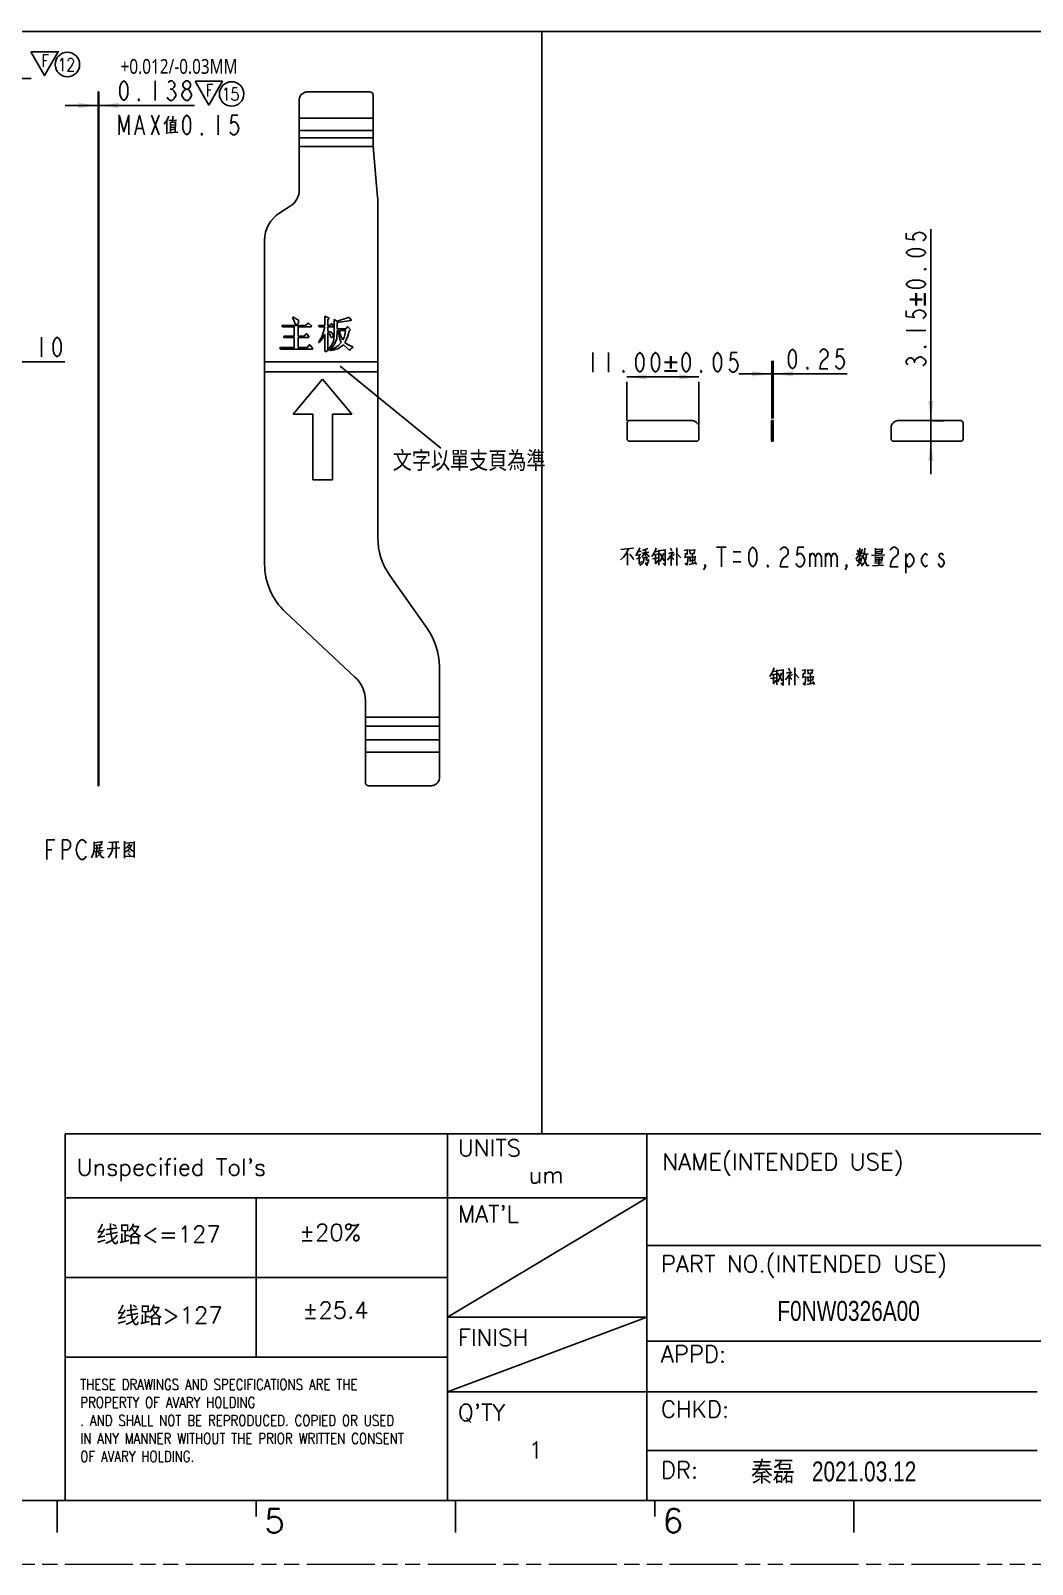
# Model space of a CAD drawing. Header units: millimetres. Extents: x 7 to 507, y -14 to 339.
# Drawn here: x 260.8 to 413.9, y -14.1 to 220.2 of the extents above; entities that cross this region are included whole.
import ezdxf
from ezdxf.enums import TextEntityAlignment as Align

# ---------------------------------------------------------------- set-up
doc = ezdxf.new("R2010")
doc.units = ezdxf.units.MM
doc.header["$LTSCALE"] = 23.1
doc.linetypes.add('PHANTOM', pattern=[0.8, 0.45, -0.05, 0.1, -0.05, 0.1, -0.05])
doc.layers.get('0').update_dxf_attribs({"linetype": 'CONTINUOUS'})
doc.layers.add('0PAPERF', color=2, linetype='PHANTOM', lineweight=9, plot=False)
for name, color, linetype in [('備注', 1, 'CONTINUOUS'), ('備註', 1, 'CONTINUOUS'), ('序號', 1, 'CONTINUOUS')]:
    doc.layers.add(name, color=color, linetype=linetype)
doc.styles.add('SIMPLEX', font='simplex.shx')
doc.styles.get("Standard").update_dxf_attribs({"font": 'simplex.shx', "width": 0.8})
doc.dimstyles.new('DIMSTYLE_1', dxfattribs={"dimtxt": 3, "dimasz": 3, "dimexe": 2, "dimexo": 0.35, "dimgap": 0.75, "dimtad": 1, "dimdec": 3, "dimzin": 0, "dimdsep": 46, "dimtxsty": 'Standard', "dimcen": 0.09, "dimadec": 3, "dimazin": 0, "dimtp": 0.001, "dimtm": 0.001, "dimtfac": 1, "dimtdec": 3, "dimtofl": 0, "dimtmove": 0, "dimatfit": 3, "dimfxl": 0, "dimtolj": 1, "dimtzin": 0, "dimarcsym": 0})
doc.dimstyles.new('DIMSTYLE_2', dxfattribs={"dimtxt": 3, "dimasz": 3, "dimexe": 2, "dimexo": 0.35, "dimgap": 0.75, "dimtad": 1, "dimzin": 0, "dimdsep": 46, "dimtxsty": 'Standard', "dimcen": 0.09, "dimadec": 3, "dimazin": 0, "dimtp": 0.001, "dimtm": 0.001, "dimtfac": 1, "dimtofl": 0, "dimtmove": 0, "dimatfit": 3, "dimfxl": 0, "dimtolj": 1, "dimtzin": 0, "dimarcsym": 0})

# ---------------------------------------------------------------- blocks, each defined once
blk = doc.blocks.new('_FILLED')
at = {"color": 0, "linetype": 'ByBlock'}
blk.add_solid([(0, 0), (-1, 0.133), (-1, -0.133)], dxfattribs=at)
blk = doc.blocks.new('*D34')
at = {"color": 2}
for p, q in [((220.67, 213.65), (220.67, 214.9)), ((220.67, 210.68), (220.67, 213.65)), ((231.97, 213.65), (231.97, 214.9)), ((231.97, 210.04), (231.97, 213.65)), ((220.67, 212.9), (226.32, 212.9)), ((231.97, 212.9), (226.32, 212.9)), ((226.32, 212.9), (260.9, 212.9))]:
    blk.add_line(p, q, dxfattribs=at)
at = {"color": 2, "xscale": 3, "yscale": 3, "zscale": 3, "rotation": 180}
blk.add_blockref('_FILLED', (220.67, 212.9), dxfattribs=at)
at = {"color": 2, "xscale": 3, "yscale": 3, "zscale": 3}
blk.add_blockref('_FILLED', (231.97, 212.9), dxfattribs=at)
blk = doc.blocks.new('*D45')
at = {"color": 2}
for p, q in [((219.97, 169.6), (214.97, 169.6)), ((214.97, 169.6), (228.62, 169.6)), ((219.97, 169.42), (219.97, 167.6)), ((266.08, 169.6), (228.62, 169.6)), ((237.27, 169.6), (266.08, 169.6)), ((237.27, 169.42), (237.27, 167.6))]:
    blk.add_line(p, q, dxfattribs=at)
at = {"color": 2, "xscale": 3, "yscale": 3, "zscale": 3}
blk.add_blockref('_FILLED', (219.97, 169.6), dxfattribs=at)
at = {"color": 2, "xscale": 3, "yscale": 3, "zscale": 3, "rotation": 180}
blk.add_blockref('_FILLED', (237.27, 169.6), dxfattribs=at)
blk = doc.blocks.new('*D78')
at = {"color": 2}
for p, q in [((271.13, 208.76), (266.13, 208.76)), ((266.13, 208.76), (271.2, 208.76)), ((285.88, 208.76), (271.2, 208.76)), ((271.27, 208.76), (285.88, 208.76)), ((271.13, 208.41), (271.13, 206.76)), ((271.27, 208.41), (271.27, 206.76))]:
    blk.add_line(p, q, dxfattribs=at)
at = {"color": 2, "xscale": 3, "yscale": 3, "zscale": 3}
blk.add_blockref('_FILLED', (271.13, 208.76), dxfattribs=at)
at = {"color": 2, "xscale": 3, "yscale": 3, "zscale": 3, "rotation": 180}
blk.add_blockref('_FILLED', (271.27, 208.76), dxfattribs=at)
blk = doc.blocks.new('*D1112')
at = {"color": 2}
for p, q in [((351.96, 167.29), (357.46, 167.29)), ((351.96, 160.61), (351.96, 166.54)), ((362.96, 167.29), (357.46, 167.29)), ((362.96, 159.98), (362.96, 166.54))]:
    blk.add_line(p, q, dxfattribs=at)
at = {"color": 2, "xscale": 3, "yscale": 3, "zscale": 3, "rotation": 180}
blk.add_blockref('_FILLED', (351.96, 167.29), dxfattribs=at)
at = {"color": 2, "xscale": 3, "yscale": 3, "zscale": 3}
blk.add_blockref('_FILLED', (362.96, 167.29), dxfattribs=at)
blk = doc.blocks.new('*D1213')
at = {"color": 2}
for p, q in [((398.39, 160.61), (398.39, 189.87)), ((398.39, 189.87), (398.39, 159.04)), ((398.71, 160.61), (400.39, 160.61)), ((398.39, 152.46), (398.39, 159.04)), ((398.39, 157.46), (398.39, 152.46)), ((398.71, 157.46), (400.39, 157.46))]:
    blk.add_line(p, q, dxfattribs=at)
at = {"color": 2, "xscale": 3, "yscale": 3, "zscale": 3}
for p, rotation in [((398.39, 160.61), 270), ((398.39, 157.46), 90)]:
    blk.add_blockref('_FILLED', p, dxfattribs=dict(at, rotation=rotation))
blk = doc.blocks.new('*D2122')
at = {"color": 2}
for p, q in [((374.07, 160.96), (374.07, 169.77)), ((374.32, 160.96), (374.32, 169.77)), ((374.07, 167.77), (369.07, 167.77)), ((369.07, 167.77), (374.19, 167.77)), ((385.63, 167.77), (374.19, 167.77)), ((374.32, 167.77), (385.63, 167.77))]:
    blk.add_line(p, q, dxfattribs=at)
at = {"color": 2, "xscale": 3, "yscale": 3, "zscale": 3}
blk.add_blockref('_FILLED', (374.07, 167.77), dxfattribs=at)
at = {"color": 2, "xscale": 3, "yscale": 3, "zscale": 3, "rotation": 180}
blk.add_blockref('_FILLED', (374.32, 167.77), dxfattribs=at)

msp = doc.modelspace()

# ---------------------------------------------------------------- linework, layer by layer
at = {"color": 7}
for p, q in [((21.3585, 220.0422), (491.3508, 220.0422)), ((338.9388, 220.1886), (338.9388, 51.6553)), ((271.2667, 210.8275), (271.1287, 210.8275)), ((271.2667, 104.8454), (271.2667, 210.8275)), ((351.9627, 157.8126), (351.9627, 160.2626)), ((352.3127, 160.6126), (361.9099, 160.6126)), ((362.3814, 160.4699), (362.5841, 160.3347)), ((362.9627, 159.6274), (362.9627, 157.8126)), ((374.3181, 160.6126), (374.0681, 160.6126)), ((374.0681, 157.4626), (374.0681, 160.6126)), ((374.3181, 157.4626), (374.3181, 160.6126)), ((392.3138, 159.6274), (392.3138, 157.8126)), ((392.895, 160.4699), (392.6923, 160.3347)), ((402.9638, 160.6126), (393.3665, 160.6126)), ((403.3138, 157.8126), (403.3138, 160.2626)), ((362.6127, 157.4626), (352.3127, 157.4626)), ((374.3181, 157.4626), (374.0681, 157.4626)), ((392.6638, 157.4626), (402.9638, 157.4626)), ((271.2667, 104.8454), (271.1287, 104.8454))]:
    msp.add_line(p, q, dxfattribs=at)
at = {"color": 2}
for p, q in [((279.8845, 212.507), (279.8845, 209.507)), ((282.1346, 211.257), (282.4345, 211.257)), ((279.2845, 204.257), (280.4846, 207.257)), ((279.2845, 207.257), (280.4846, 204.257)), ((281.656, 206.4344), (281.656, 204.4506)), ((281.9417, 206.4828), (283.1417, 206.5312)), ((282.2274, 206.2409), (282.2274, 204.5957)), ((282.2274, 206.1441), (282.9703, 206.1925)), ((282.5703, 207.1118), (282.5131, 206.1441)), ((282.9703, 206.3377), (282.9131, 204.6925)), ((289.4846, 207.257), (289.4846, 204.257)), ((277.0346, 205.257), (277.9346, 205.257)), ((281.8845, 204.5957), (283.3131, 204.6925)), ((282.2274, 205.757), (282.7988, 205.8054)), ((282.7988, 205.4667), (282.2274, 205.4183)), ((282.2274, 205.0312), (282.7988, 205.128)), ((300.9308, 176.4717), (300.8355, 176.3765)), ((300.8355, 176.3765), (301.1212, 175.8051)), ((301.4069, 176.186), (300.9308, 176.4717)), ((301.1212, 175.8051), (301.2165, 175.5194)), ((301.6927, 175.9955), (301.4069, 176.186)), ((301.7879, 175.9003), (301.6927, 175.9955)), ((301.7879, 175.5194), (301.7879, 175.9003)), ((306.4546, 176.2813), (305.7879, 176.567)), ((305.7879, 176.567), (305.7879, 175.1384)), ((306.2641, 175.9955), (306.4546, 176.2813)), ((306.2641, 175.1384), (306.2641, 175.9955)), ((307.6927, 175.8051), (307.2165, 176.0908)), ((307.2165, 176.0908), (307.2165, 173.5194)), ((309.4069, 176.3765), (307.6927, 175.8051)), ((307.6927, 175.6146), (309.7879, 175.9003)), ((309.5022, 176.3765), (309.4069, 176.3765)), ((309.7879, 175.9955), (309.5022, 176.3765)), ((309.7879, 175.9003), (309.7879, 175.9955)), ((302.8355, 175.1384), (299.2165, 175.1384)), ((299.2165, 175.1384), (299.3117, 174.9479)), ((299.3117, 174.9479), (301.1212, 174.9479)), ((301.1212, 173.5194), (299.5022, 173.5194)), ((299.5022, 173.5194), (299.5022, 173.3289)), ((301.1212, 174.9479), (301.1212, 173.5194)), ((301.2165, 175.5194), (301.3117, 175.3289)), ((301.3117, 175.3289), (301.4069, 175.2336)), ((301.4069, 175.2336), (301.5974, 175.3289)), ((301.5974, 175.3289), (301.7879, 175.5194)), ((301.6927, 174.9479), (303.6927, 174.9479)), ((301.6927, 173.5194), (301.6927, 174.9479)), ((302.645, 173.5194), (301.6927, 173.5194)), ((302.9308, 173.9003), (302.645, 173.5194)), ((303.2165, 175.5194), (302.8355, 175.1384)), ((303.026, 173.9003), (302.9308, 173.9003)), ((303.4069, 173.4241), (303.026, 173.9003)), ((303.3117, 175.5194), (303.2165, 175.5194)), ((303.7879, 175.0432), (303.3117, 175.5194)), ((303.3117, 173.3289), (303.4069, 173.4241)), ((303.6927, 174.9479), (303.7879, 175.0432)), ((305.7879, 175.1384), (304.8355, 175.1384)), ((304.8355, 175.1384), (304.9308, 174.9479)), ((305.3117, 173.4241), (304.8355, 172.567)), ((304.9308, 174.9479), (305.7879, 174.9479)), ((305.5974, 174.186), (305.3117, 173.4241)), ((305.5022, 173.2336), (305.7879, 173.8051)), ((305.7879, 174.9479), (305.5974, 174.186)), ((305.7879, 173.8051), (305.7879, 171.2336)), ((306.5498, 175.1384), (306.2641, 175.1384)), ((306.2641, 174.9479), (307.1212, 174.9479)), ((306.2641, 174.2813), (306.2641, 174.9479)), ((306.645, 174.186), (306.2641, 174.2813)), ((306.2641, 174.0908), (306.5498, 173.8051)), ((306.2641, 171.3289), (306.2641, 174.0908)), ((306.7403, 175.4241), (306.5498, 175.1384)), ((306.5498, 173.8051), (306.645, 173.5194)), ((306.9308, 173.9955), (306.645, 174.186)), ((306.645, 173.5194), (306.7403, 173.3289)), ((306.8355, 175.4241), (306.7403, 175.4241)), ((307.1212, 175.0432), (306.8355, 175.4241)), ((306.8355, 173.3289), (307.026, 173.4241)), ((307.1212, 173.6146), (306.9308, 173.9955)), ((307.026, 173.4241), (307.1212, 173.6146)), ((307.1212, 174.9479), (307.1212, 175.0432)), ((307.2165, 173.5194), (307.1212, 172.7575)), ((307.5974, 173.1384), (307.6927, 174.3765)), ((307.6927, 174.6622), (307.6927, 175.6146)), ((309.026, 174.6622), (307.6927, 174.6622)), ((307.6927, 174.3765), (307.8831, 174.3765)), ((307.8831, 174.3765), (307.9784, 173.5194)), ((307.9784, 173.5194), (308.0736, 173.0432)), ((308.9308, 174.3765), (308.0736, 174.3765)), ((308.0736, 174.3765), (308.0736, 173.9955)), ((308.0736, 173.9955), (308.3593, 173.3289)), ((308.7403, 173.3289), (308.8355, 173.7098)), ((308.8355, 173.7098), (308.9308, 174.3765)), ((309.2165, 174.9479), (309.026, 174.6622)), ((309.1212, 173.0432), (309.3117, 173.5194)), ((309.3117, 174.9479), (309.2165, 174.9479)), ((309.6927, 174.4717), (309.3117, 174.9479)), ((309.3117, 173.5194), (309.5022, 174.2813)), ((309.5022, 174.2813), (309.6927, 174.4717)), ((394.6426, 174.4073), (397.6426, 174.4073)), ((262.4836, 173.3472), (262.4836, 170.3472)), ((301.1212, 171.8051), (298.9308, 171.8051)), ((298.9308, 171.8051), (299.026, 171.5194)), ((299.026, 171.5194), (303.8831, 171.5194)), ((299.5022, 173.3289), (301.1212, 173.3289)), ((301.1212, 173.3289), (301.1212, 171.8051)), ((301.6927, 173.3289), (303.3117, 173.3289)), ((301.6927, 171.8051), (301.6927, 173.3289)), ((303.1212, 171.8051), (301.6927, 171.8051)), ((303.4069, 172.186), (303.1212, 171.8051)), ((303.5022, 172.186), (303.4069, 172.186)), ((303.9784, 171.6146), (303.5022, 172.186)), ((303.8831, 171.5194), (303.9784, 171.6146)), ((304.8355, 172.567), (304.9308, 172.567)), ((304.9308, 172.567), (305.5022, 173.2336)), ((305.7879, 171.2336), (305.8831, 171.1384)), ((305.8831, 171.1384), (306.2641, 171.3289)), ((306.8355, 172.186), (306.3593, 171.5194)), ((306.3593, 171.5194), (306.3593, 171.4241)), ((306.3593, 171.4241), (306.4546, 171.3289)), ((306.4546, 171.3289), (306.7403, 171.6146)), ((306.7403, 171.4241), (306.645, 171.3289)), ((306.645, 171.3289), (306.7403, 171.3289)), ((306.7403, 173.3289), (306.8355, 173.3289)), ((306.7403, 171.6146), (307.2165, 172.186)), ((307.4069, 171.8051), (306.7403, 171.4241)), ((306.7403, 171.3289), (307.2165, 171.4241)), ((307.1212, 172.7575), (306.8355, 172.186)), ((307.2165, 172.186), (307.5974, 173.1384)), ((307.2165, 171.4241), (307.8831, 171.6146)), ((307.8831, 172.0908), (307.4069, 171.8051)), ((308.2641, 172.567), (307.8831, 172.0908)), ((307.8831, 171.6146), (308.645, 172.186)), ((308.0736, 173.0432), (308.2641, 172.567)), ((308.3593, 173.3289), (308.5498, 172.9479)), ((308.5498, 172.9479), (308.7403, 173.3289)), ((308.645, 172.186), (309.5974, 171.3289)), ((308.8355, 172.567), (309.1212, 173.0432)), ((309.2165, 172.2813), (308.8355, 172.567)), ((309.5974, 172.0908), (309.2165, 172.2813)), ((310.0736, 171.9003), (309.5974, 172.0908)), ((309.5974, 171.3289), (309.6927, 171.5194)), ((309.6927, 171.5194), (309.8831, 171.7098)), ((309.8831, 171.7098), (310.0736, 171.8051)), ((310.0736, 171.8051), (310.0736, 171.9003)), ((346.7308, 171.0361), (346.7308, 168.0361)), ((349.1308, 171.0361), (349.1308, 168.0361)), ((313.8852, 169.585), (296.5852, 169.585)), ((395.8926, 169.4573), (395.8926, 169.7573)), ((313.8852, 168.085), (296.5852, 168.085)), ((300.9352, 161.585), (305.4352, 166.9479)), ((305.4352, 166.9479), (309.9352, 161.585)), ((303.9352, 161.585), (300.9352, 161.585)), ((303.9352, 151.585), (303.9352, 161.585)), ((309.9352, 161.585), (306.9352, 161.585)), ((306.9352, 161.585), (306.9352, 151.585)), ((306.9352, 151.585), (303.9352, 151.585)), ((351.0057, 140.9198), (352.9485, 141.1133)), ((353.6342, 140.5811), (354.1485, 140.6779)), ((355.1199, 141.065), (354.32, 140.7746)), ((354.7771, 140.9198), (354.7771, 139.8553)), ((356.2057, 140.5811), (356.72, 140.6779)), ((356.8342, 140.7262), (357.8057, 140.8714)), ((356.8342, 140.8714), (356.8342, 138.5488)), ((358.6057, 141.1133), (358.8342, 140.7262)), ((359.5771, 141.1617), (359.5771, 138.5004)), ((361.1771, 140.8714), (360.72, 140.7746)), ((361.12, 140.2908), (361.2342, 140.9198)), ((361.5771, 140.9198), (361.6343, 140.194)), ((362.2628, 140.8714), (361.6343, 140.7746)), ((362.2057, 140.3875), (362.32, 140.9198)), ((365.6271, 141.3069), (367.1271, 141.3069)), ((366.3771, 141.3069), (366.3771, 138.3069)), ((387.1771, 140.8714), (387.3485, 140.4359)), ((387.52, 141.1133), (387.52, 139.7101)), ((387.92, 140.9682), (387.7485, 140.3391)), ((389.92, 141.1133), (389.92, 140.194)), ((389.92, 140.9198), (390.9485, 140.9682)), ((389.92, 140.5811), (390.7771, 140.6779)), ((391.0057, 141.0166), (390.8914, 140.3875)), ((352.0342, 140.4359), (352.0342, 138.5488)), ((352.3771, 140.194), (353.0057, 139.4198)), ((353.4057, 139.5166), (354.0914, 139.6617)), ((353.5771, 140.0488), (354.0914, 140.1456)), ((353.7485, 138.694), (354.2057, 139.1295)), ((353.8057, 138.7908), (353.8057, 140.0972)), ((354.2057, 140.3875), (355.2914, 140.5327)), ((354.32, 139.6617), (355.0057, 139.7101)), ((354.8342, 139.323), (355.2343, 139.3714)), ((355.0628, 139.8069), (354.8914, 139.323)), ((355.8628, 139.5166), (356.72, 139.6617)), ((355.9771, 140.0972), (356.6628, 140.194)), ((357.0057, 140.3391), (357.6343, 139.1779)), ((358.32, 140.3391), (359.0057, 140.5327)), ((358.72, 140.0488), (358.72, 138.5004)), ((359.6914, 140.194), (360.2057, 139.6617)), ((360.8914, 140.3875), (360.8342, 139.6617)), ((360.8342, 139.7101), (361.2342, 139.8069)), ((360.8914, 140.2424), (361.2342, 140.2908)), ((361.4057, 138.6456), (362.4342, 138.8392)), ((361.5771, 139.8553), (361.6343, 139.0811)), ((361.6343, 140.2908), (362.32, 140.3875)), ((362.32, 139.8069), (361.6343, 139.7101)), ((361.6343, 139.1779), (362.3771, 139.323)), ((361.9771, 140.2908), (361.9771, 138.7424)), ((362.32, 139.323), (362.3771, 139.9037)), ((362.32, 139.0811), (362.6057, 138.6456)), ((368.1771, 140.5569), (369.3771, 140.5569)), ((368.1771, 139.0569), (369.3771, 139.0569)), ((379.8771, 140.3069), (379.8771, 138.3069)), ((382.2771, 140.3069), (382.2771, 138.3069)), ((387.52, 140.2908), (386.9485, 139.4682)), ((387.0057, 140.2424), (388.0914, 140.3875)), ((387.0057, 139.2746), (387.8057, 139.4198)), ((387.52, 140.2424), (387.92, 139.8553)), ((388.1485, 140.194), (388.8343, 140.2424)), ((389.3485, 140.0004), (391.3485, 140.0972)), ((389.4628, 138.4521), (391.1771, 138.5488)), ((389.8057, 138.8392), (390.9485, 138.8875)), ((390.9485, 140.3875), (389.92, 140.3391)), ((389.92, 139.8553), (389.92, 139.0327)), ((389.92, 139.7101), (390.9485, 139.7585)), ((390.9485, 139.1779), (389.92, 139.1295)), ((390.0342, 139.4198), (390.7771, 139.4682)), ((390.4342, 139.7585), (390.4342, 138.5004)), ((391.0057, 139.8553), (390.8914, 139.1779)), ((394.5771, 140.3069), (394.5771, 137.3069)), ((373.9948, 121.7858), (374.6805, 121.8826)), ((374.2233, 122.2697), (374.7376, 122.3665)), ((374.8519, 122.4149), (375.8233, 122.56)), ((374.8519, 122.56), (374.8519, 120.2374)), ((375.0233, 122.0278), (375.6519, 120.8665)), ((376.3376, 122.0278), (377.0233, 122.2213)), ((376.6233, 122.802), (376.8519, 122.4149)), ((377.5948, 122.8503), (377.5948, 120.1891)), ((377.709, 121.8826), (378.2233, 121.3503)), ((379.1948, 122.56), (378.7376, 122.4632)), ((378.9091, 122.0761), (378.8519, 121.3503)), ((378.9091, 121.931), (379.2519, 121.9794)), ((379.1376, 121.9794), (379.2519, 122.6084)), ((379.5948, 122.6084), (379.6519, 121.8826)), ((380.2805, 122.56), (379.6519, 122.4632)), ((379.6519, 121.9794), (380.3376, 122.0761)), ((379.9948, 121.9794), (379.9948, 120.431)), ((380.2233, 122.0761), (380.3376, 122.6084)), ((373.8805, 121.2052), (374.7376, 121.3503)), ((376.7376, 121.7374), (376.7376, 120.1891)), ((378.8519, 121.3987), (379.2519, 121.4955)), ((379.4233, 120.3342), (380.4519, 120.5278)), ((379.5948, 121.5439), (379.6519, 120.7697)), ((380.3376, 121.4955), (379.6519, 121.3987)), ((379.6519, 120.8665), (380.3948, 121.0116)), ((380.3376, 121.0116), (380.3948, 121.5923)), ((380.3376, 120.7697), (380.6233, 120.3342)), ((270.5412, 96.1384), (271.684, 96.2836)), ((271.7412, 96.3804), (271.6269, 95.8481)), ((272.7697, 96.1868), (274.3126, 96.2836)), ((273.9126, 96.2352), (273.9126, 93.7675)), ((275.1698, 96.3804), (275.1698, 93.7675)), ((276.6555, 96.1868), (275.1698, 96.0901)), ((276.6555, 93.8642), (276.6555, 96.332)), ((263.3126, 95.0739), (264.0626, 95.0739)), ((270.5412, 95.703), (271.7412, 95.8481)), ((270.5983, 94.7836), (271.9126, 94.9288)), ((270.6555, 95.2675), (271.7412, 95.4126)), ((270.7697, 93.8159), (271.2269, 94.2997)), ((270.8269, 94.7836), (270.8269, 93.9126)), ((270.9412, 95.7513), (270.9412, 94.832)), ((271.1126, 94.7836), (271.7412, 93.8642)), ((271.3983, 95.7513), (271.3412, 94.8804)), ((271.6269, 94.6868), (271.3412, 94.3965)), ((271.7412, 93.8642), (272.084, 93.8642)), ((272.5412, 95.2191), (274.484, 95.3642)), ((275.1698, 94.0094), (276.5412, 94.1062)), ((275.2269, 94.6868), (275.7412, 95.0255)), ((275.9698, 95.9449), (275.3412, 95.2675)), ((275.684, 94.5417), (276.0269, 94.203)), ((275.7412, 95.6546), (276.1983, 95.703)), ((275.7983, 94.8804), (276.0269, 94.6384)), ((276.6555, 93.961), (276.5412, 94.1062)), ((266.0954, 46.0459), (266.0959, -4.352)), ((266.0954, 46.0459), (266.0954, -4.3541)), ((122.4554, -4.3541), (266.0954, -4.3541))]:
    msp.add_line(p, q, dxfattribs=at)
at = {"color": 3}
for p, q in [((271.1287, 104.8454), (271.1287, 210.8275)), ((301.8852, 209.6923), (301.8852, 195.908)), ((302.5333, 210.6595), (302.3305, 210.5243)), ((312.6852, 210.8275), (303.088, 210.8275)), ((313.1852, 202.785), (313.1852, 210.3275)), ((313.8472, 194.76), (313.2233, 201.8911)), ((300.4962, 193.3772), (298.9004, 192.3614)), ((313.8852, 142.7331), (313.8852, 193.8884)), ((296.5852, 188.1434), (296.5852, 138.6759)), ((321.461, 128.8085), (315.7094, 136.9749)), ((299.7653, 131.3624), (310.3952, 121.4498)), ((323.2852, 105.9806), (323.2852, 123.0503)), ((311.9852, 105.3454), (311.9852, 117.793)), ((312.4852, 104.8454), (322.0825, 104.8454)), ((322.6372, 105.0134), (322.8399, 105.1486))]:
    msp.add_line(p, q, dxfattribs=at)
at = {"color": 9}
for p, q in [((271.2667, 210.3275), (271.1287, 210.3275)), ((271.1287, 207.4275), (271.2667, 207.4275)), ((271.1287, 206.8405), (271.2667, 206.8405)), ((313.1852, 206.8405), (301.8852, 206.8405)), ((271.1287, 204.9477), (271.2667, 204.9477)), ((271.1287, 203.8396), (271.2667, 203.8396)), ((313.1852, 204.9477), (301.8852, 204.9477)), ((313.1852, 203.8396), (301.8852, 203.8396)), ((271.1287, 202.47), (271.2667, 202.47)), ((271.1287, 201.8911), (271.2667, 201.8911)), ((313.1895, 202.47), (301.8852, 202.47)), ((271.2667, 194.76), (271.1287, 194.76)), ((271.2667, 193.8884), (271.1287, 193.8884)), ((374.3181, 160.2626), (374.0681, 160.2626)), ((374.3181, 157.8126), (374.0681, 157.8126)), ((271.1287, 142.7331), (271.2667, 142.7331)), ((271.1287, 136.9749), (271.2667, 136.9749)), ((271.2667, 128.8085), (271.1287, 128.8085)), ((271.2667, 123.0503), (271.1287, 123.0503)), ((271.1287, 115.3243), (271.2667, 115.3243)), ((311.9852, 115.3243), (323.2852, 115.3243)), ((271.1287, 113.9557), (271.2667, 113.9557)), ((311.9852, 113.9557), (323.2852, 113.9557)), ((271.1287, 111.8497), (271.2667, 111.8497)), ((311.9852, 111.8497), (323.2852, 111.8497)), ((271.1287, 109.9554), (271.2667, 109.9554)), ((271.2667, 108.2454), (271.1287, 108.2454)), ((311.9852, 109.9554), (323.2852, 109.9554)), ((271.1287, 105.9806), (271.2667, 105.9806)), ((271.1287, 105.1486), (271.2667, 105.1486)), ((271.2667, 105.0134), (271.1287, 105.0134))]:
    msp.add_line(p, q, dxfattribs=at)
for p, q in [((266.0954, 51.6553), (266.0954, -4.3541)), ((266.0954, 51.6553), (491.3508, 51.6553)), ((324.5401, 51.6553), (324.5401, -4.3541)), ((354.98, -4.3541), (354.98, 51.6553)), ((266.0954, 41.9146), (354.98, 41.9146)), ((295.3178, 17.5626), (295.3178, 41.9146)), ((324.5401, 23.6506), (354.98, 41.9146)), ((266.0954, 29.7386), (324.5401, 29.7386)), ((324.5401, 23.6506), (354.98, 23.6506)), ((324.5401, 12.2588), (354.98, 23.6506)), ((491.3508, 19.9978), (354.98, 19.9978)), ((266.0954, 17.5626), (324.5401, 17.5626)), ((414.6422, 12.2588), (324.5401, 12.2588)), ((354.98, 3.3095), (414.6422, 3.3095)), ((21.3585, -4.3541), (491.3508, -4.3541)), ((264.8778, -4.3541), (264.8778, -9.2245)), ((295.3178, -4.3541), (295.3178, -6.7893)), ((325.7577, -4.3541), (325.7577, -9.2245)), ((356.1976, -4.3541), (356.1976, -6.7893)), ((386.6375, -4.3541), (386.6375, -9.2245))]:
    msp.add_line(p, q)
at = {"color": 2}
for points in [[(275.0845, 209.507), (274.7846, 209.757), (274.6345, 210.007), (274.4846, 210.507), (274.4846, 211.507), (274.6345, 212.007), (274.7846, 212.257), (275.0845, 212.507), (275.3845, 212.257), (275.5346, 212.007), (275.6845, 211.507), (275.6845, 210.507), (275.5346, 210.007), (275.3845, 209.757), (275.0845, 209.507)], [(281.8346, 212.257), (282.1346, 212.507), (282.4345, 212.507), (282.7345, 212.257), (282.8846, 212.007), (282.8846, 211.757), (282.7345, 211.507), (282.4345, 211.257), (282.7345, 211.007), (282.8846, 210.757), (283.0345, 210.507), (283.0345, 210.257)], [(284.5345, 209.507), (284.2346, 209.757), (284.0845, 210.007), (283.9346, 210.257), (283.9346, 210.507), (284.0845, 210.757), (284.2346, 211.007), (284.5345, 211.257), (284.8345, 211.257), (285.1345, 211.007), (285.2846, 210.757), (285.4346, 210.507), (285.4346, 210.257)], [(284.5345, 211.257), (284.2346, 211.507), (284.0845, 211.757), (284.0845, 212.007), (284.2346, 212.257), (284.5345, 212.507), (284.8345, 212.507), (285.1345, 212.257), (285.2846, 212.007), (285.2846, 211.757), (285.1345, 211.507), (284.8345, 211.257)], [(277.4845, 209.507), (277.3346, 209.507), (277.3346, 209.757), (277.4845, 209.507)], [(283.0345, 210.257), (282.7345, 209.757), (282.4345, 209.507), (282.1346, 209.507), (281.8346, 209.757), (281.6845, 210.007)], [(285.4346, 210.257), (285.1345, 209.757), (284.8345, 209.507), (284.5345, 209.507)], [(274.3345, 204.257), (274.3345, 207.257), (275.0845, 204.757), (275.8346, 207.257), (275.8346, 204.257)], [(276.7345, 204.257), (277.4845, 207.257), (278.2345, 204.257)], [(281.256, 205.9022), (281.656, 206.4828), (281.9417, 207.1118)], [(284.6846, 204.257), (284.3846, 204.507), (284.2346, 204.757), (284.0845, 205.257), (284.0845, 206.257), (284.2346, 206.757), (284.3846, 207.007), (284.6846, 207.257), (284.9846, 207.007), (285.1345, 206.757), (285.2846, 206.257), (285.2846, 205.257), (285.1345, 204.757), (284.9846, 204.507), (284.6846, 204.257)], [(292.4845, 207.257), (291.5846, 207.257), (291.4345, 206.007), (291.7346, 206.257), (292.0346, 206.257), (292.3346, 206.007), (292.4845, 205.757), (292.6346, 205.257), (292.4845, 204.757), (292.3346, 204.507), (292.0346, 204.257), (291.7346, 204.257), (291.4345, 204.507), (291.2846, 204.757)], [(287.0846, 204.257), (286.9345, 204.257), (286.9345, 204.507), (287.0846, 204.257)], [(394.6426, 189.271), (394.6426, 188.3711), (395.8926, 188.221), (395.6426, 188.521), (395.6426, 188.8211), (395.8926, 189.1211), (396.1426, 189.271), (396.6426, 189.4211), (397.1426, 189.271), (397.3926, 189.1211), (397.6426, 188.8211), (397.6426, 188.521), (397.3926, 188.221), (397.1426, 188.0711)], [(397.6426, 186.271), (397.3926, 185.9711), (397.1426, 185.8211), (396.6426, 185.6711), (395.6426, 185.6711), (395.1426, 185.8211), (394.8926, 185.9711), (394.6426, 186.271), (394.8926, 186.5711), (395.1426, 186.7211), (395.6426, 186.871), (396.6426, 186.871), (397.1426, 186.7211), (397.3926, 186.5711), (397.6426, 186.271)], [(397.6426, 183.8711), (397.6426, 183.7211), (397.3926, 183.7211), (397.6426, 183.8711)], [(397.6426, 181.4711), (397.3926, 181.171), (397.1426, 181.021), (396.6426, 180.8711), (395.6426, 180.8711), (395.1426, 181.021), (394.8926, 181.171), (394.6426, 181.4711), (394.8926, 181.7711), (395.1426, 181.9211), (395.6426, 182.071), (396.6426, 182.071), (397.1426, 181.9211), (397.3926, 181.7711), (397.6426, 181.4711)], [(394.6426, 177.4073), (394.6426, 176.5073), (395.8926, 176.3573), (395.6426, 176.6573), (395.6426, 176.9573), (395.8926, 177.2573), (396.1426, 177.4073), (396.6426, 177.5573), (397.1426, 177.4073), (397.3926, 177.2573), (397.6426, 176.9573), (397.6426, 176.6573), (397.3926, 176.3573), (397.1426, 176.2073)], [(264.8836, 170.3472), (264.5836, 170.5972), (264.4336, 170.8472), (264.2836, 171.3472), (264.2836, 172.3472), (264.4336, 172.8472), (264.5836, 173.0972), (264.8836, 173.3472), (265.1836, 173.0972), (265.3336, 172.8472), (265.4836, 172.3472), (265.4836, 171.3472), (265.3336, 170.8472), (265.1836, 170.5972), (264.8836, 170.3472)], [(353.9308, 168.0361), (353.6308, 168.2861), (353.4808, 168.5361), (353.3308, 169.0361), (353.3308, 170.0361), (353.4808, 170.5361), (353.6308, 170.7861), (353.9308, 171.0361), (354.2308, 170.7861), (354.3808, 170.5361), (354.5308, 170.0361), (354.5308, 169.0361), (354.3808, 168.5361), (354.2308, 168.2861), (353.9308, 168.0361)], [(356.3308, 168.0361), (356.0308, 168.2861), (355.8808, 168.5361), (355.7308, 169.0361), (355.7308, 170.0361), (355.8808, 170.5361), (356.0308, 170.7861), (356.3308, 171.0361), (356.6308, 170.7861), (356.7808, 170.5361), (356.9308, 170.0361), (356.9308, 169.0361), (356.7808, 168.5361), (356.6308, 168.2861), (356.3308, 168.0361)], [(360.9945, 168.0361), (360.6945, 168.2861), (360.5445, 168.5361), (360.3945, 169.0361), (360.3945, 170.0361), (360.5445, 170.5361), (360.6945, 170.7861), (360.9945, 171.0361), (361.2945, 170.7861), (361.4445, 170.5361), (361.5945, 170.0361), (361.5945, 169.0361), (361.4445, 168.5361), (361.2945, 168.2861), (360.9945, 168.0361)], [(365.7945, 168.0361), (365.4945, 168.2861), (365.3445, 168.5361), (365.1945, 169.0361), (365.1945, 170.0361), (365.3445, 170.5361), (365.4945, 170.7861), (365.7945, 171.0361), (366.0945, 170.7861), (366.2445, 170.5361), (366.3945, 170.0361), (366.3945, 169.0361), (366.2445, 168.5361), (366.0945, 168.2861), (365.7945, 168.0361)], [(368.7945, 171.0361), (367.8945, 171.0361), (367.7445, 169.7861), (368.0445, 170.0361), (368.3445, 170.0361), (368.6445, 169.7861), (368.7945, 169.5361), (368.9445, 169.0361), (368.7945, 168.5361), (368.6445, 168.2861), (368.3445, 168.0361), (368.0445, 168.0361), (367.7445, 168.2861), (367.5945, 168.5361)], [(377.2348, 168.5212), (376.9348, 168.7712), (376.7848, 169.0212), (376.6348, 169.5212), (376.6348, 170.5213), (376.7848, 171.0212), (376.9348, 171.2712), (377.2348, 171.5213), (377.5348, 171.2712), (377.6848, 171.0212), (377.8348, 170.5213), (377.8348, 169.5212), (377.6848, 169.0212), (377.5348, 168.7712), (377.2348, 168.5212)], [(381.4348, 171.0212), (381.5848, 171.2712), (381.8848, 171.5213), (382.1848, 171.5213), (382.4848, 171.2712), (382.6348, 171.0212), (382.6348, 170.5213), (382.4848, 170.2712)], [(385.0348, 171.5213), (384.1348, 171.5213), (383.9848, 170.2712), (384.2848, 170.5213), (384.5848, 170.5213), (384.8848, 170.2712), (385.0348, 170.0212), (385.1848, 169.5212), (385.0348, 169.0212), (384.8848, 168.7712), (384.5848, 168.5212), (384.2848, 168.5212), (383.9848, 168.7712), (383.8348, 169.0212)], [(397.6426, 172.0073), (397.6426, 171.8573), (397.3926, 171.8573), (397.6426, 172.0073)], [(379.6348, 168.5212), (379.4848, 168.5212), (379.4848, 168.7712), (379.6348, 168.5212)], [(382.4848, 170.2712), (381.8848, 169.7712), (381.5848, 169.2712), (381.4348, 168.5212), (382.6348, 168.5212)], [(394.8926, 169.1573), (394.6426, 169.4573), (394.6426, 169.7573), (394.8926, 170.0573), (395.1426, 170.2073), (395.3926, 170.2073), (395.6426, 170.0573), (395.8926, 169.7573), (396.1426, 170.0573), (396.3926, 170.2073), (396.6426, 170.3573), (396.8926, 170.3573)], [(396.8926, 170.3573), (397.3926, 170.0573), (397.6426, 169.7573), (397.6426, 169.4573), (397.3926, 169.1573), (397.1426, 169.0073)], [(351.5308, 168.0361), (351.3808, 168.0361), (351.3808, 168.2861), (351.5308, 168.0361)], [(363.3945, 168.0361), (363.2445, 168.0361), (363.2445, 168.2861), (363.3945, 168.0361)], [(352.2057, 141.0166), (351.8057, 140.2424), (351.4057, 139.7585), (350.9485, 139.3714)], [(353.92, 141.1617), (353.6342, 140.5327), (353.2914, 139.952)], [(356.4342, 141.1617), (356.2057, 140.5811), (355.7485, 139.8553)], [(357.8057, 140.9198), (357.8057, 138.5004), (357.4628, 138.8392)], [(371.1771, 138.3069), (370.8771, 138.5569), (370.7271, 138.8069), (370.5771, 139.3069), (370.5771, 140.3069), (370.7271, 140.8069), (370.8771, 141.0569), (371.1771, 141.3069), (371.4771, 141.0569), (371.6271, 140.8069), (371.7771, 140.3069), (371.7771, 139.3069), (371.6271, 138.8069), (371.4771, 138.5569), (371.1771, 138.3069)], [(375.3771, 140.8069), (375.5271, 141.0569), (375.8271, 141.3069), (376.1271, 141.3069), (376.4271, 141.0569), (376.5771, 140.8069), (376.5771, 140.3069), (376.4271, 140.0569)], [(378.9771, 141.3069), (378.0771, 141.3069), (377.9271, 140.0569), (378.2271, 140.3069), (378.5271, 140.3069), (378.8271, 140.0569), (378.9771, 139.8069), (379.1271, 139.3069), (378.9771, 138.8069), (378.8271, 138.5569), (378.5271, 138.3069), (378.2271, 138.3069), (377.9271, 138.5569), (377.7771, 138.8069)], [(388.32, 141.1133), (388.2628, 140.5327), (388.1485, 140.194), (387.92, 139.6133)], [(392.1771, 140.8069), (392.3271, 141.0569), (392.6271, 141.3069), (392.9271, 141.3069), (393.2271, 141.0569), (393.3771, 140.8069), (393.3771, 140.3069), (393.2271, 140.0569)], [(354.6057, 139.6617), (354.4914, 139.0811), (354.32, 138.8392), (353.92, 138.5004)], [(354.6628, 140.4359), (354.4914, 140.0972), (354.2057, 139.8069)], [(355.2914, 139.4198), (355.0057, 138.5004), (354.7771, 138.9359)], [(354.8342, 140.4359), (355.2914, 139.8553), (355.4057, 139.8553)], [(356.32, 140.1456), (356.32, 138.7424), (356.72, 139.2746)], [(357.5771, 140.3875), (357.3485, 139.7585), (357.0057, 139.0811)], [(359.0628, 140.5327), (358.6057, 139.952), (358.1485, 139.323)], [(359.2342, 140.194), (358.72, 139.7585), (359.12, 139.4198)], [(361.2914, 139.8553), (361.2342, 139.2746), (361.12, 138.5488), (360.8342, 138.8392)], [(363.9771, 138.3069), (363.8271, 138.5569), (363.9771, 138.5569), (363.9771, 138.3069), (363.6771, 137.8069)], [(373.5771, 138.3069), (373.4271, 138.3069), (373.4271, 138.5569), (373.5771, 138.3069)], [(376.4271, 140.0569), (375.8271, 139.5569), (375.5271, 139.0569), (375.3771, 138.3069), (376.5771, 138.3069)], [(379.8771, 139.8069), (380.1771, 140.3069), (380.4771, 140.3069), (380.7771, 139.8069), (380.7771, 138.3069)], [(380.7771, 139.8069), (381.0771, 140.3069), (381.3771, 140.3069), (381.6771, 139.8069), (381.6771, 138.3069)], [(382.2771, 139.8069), (382.5771, 140.3069), (382.8771, 140.3069), (383.1771, 139.8069), (383.1771, 138.3069)], [(383.1771, 139.8069), (383.4771, 140.3069), (383.7771, 140.3069), (384.0771, 139.8069), (384.0771, 138.3069)], [(385.5771, 138.3069), (385.4271, 138.5569), (385.5771, 138.5569), (385.5771, 138.3069), (385.2771, 137.8069)], [(387.8057, 139.6133), (387.6914, 139.0811), (387.4628, 138.694), (387.12, 138.4521)], [(387.52, 139.6617), (387.2914, 139.0327), (387.92, 138.694)], [(388.5485, 140.2424), (388.4342, 139.4198), (388.2057, 138.8875), (387.8057, 138.4037)], [(388.0342, 139.8553), (388.6057, 138.5004), (388.9485, 138.5004)], [(393.2271, 140.0569), (392.6271, 139.5569), (392.3271, 139.0569), (392.1771, 138.3069), (393.3771, 138.3069)], [(394.5771, 139.5569), (394.8771, 140.0569), (395.1771, 140.3069), (395.4771, 140.0569), (395.7771, 139.5569), (395.7771, 139.0569), (395.4771, 138.5569), (395.1771, 138.3069), (394.8771, 138.3069), (394.5771, 139.0569)], [(397.8771, 138.5569), (397.5771, 138.3069), (397.2771, 138.5569), (396.9771, 139.0569), (396.9771, 139.5569), (397.2771, 140.0569), (397.5771, 140.3069), (397.8771, 140.0569)], [(400.1271, 138.3069), (399.8271, 138.3069), (399.6771, 138.5569), (399.5271, 138.8069)], [(400.2771, 140.0569), (400.1271, 140.3069), (399.8271, 140.3069), (399.6771, 140.0569), (399.6771, 139.8069)], [(399.6771, 139.8069), (400.2771, 139.3069), (400.4271, 139.0569), (400.4271, 138.8069), (400.1271, 138.3069)], [(374.4519, 122.8503), (374.2233, 122.2697), (373.7662, 121.5439)], [(374.3376, 121.8342), (374.3376, 120.431), (374.7376, 120.9633)], [(375.5948, 122.0761), (375.3662, 121.4471), (375.0233, 120.7697)], [(375.8233, 122.6084), (375.8233, 120.1891), (375.4805, 120.5278)], [(377.0805, 122.2213), (376.6233, 121.6407), (376.1662, 121.0116)], [(377.2519, 121.8826), (376.7376, 121.4471), (377.1376, 121.1084)], [(379.309, 121.5439), (379.2519, 120.9633), (379.1376, 120.2374), (378.8519, 120.5278)], [(263.3126, 93.5739), (263.3126, 96.5739), (264.5126, 96.5739)], [(265.7126, 93.5739), (265.7126, 96.5739), (266.4626, 96.5739), (266.7626, 96.3239), (266.9126, 96.0739), (266.9126, 95.5739), (266.7626, 95.3239), (266.4626, 95.0739), (265.7126, 95.0739)], [(267.9626, 95.8239), (268.2626, 96.3239), (268.5626, 96.5739), (268.8626, 96.5739), (269.1626, 96.3239), (269.3126, 96.0739)], [(270.5412, 96.2836), (270.5412, 95.2675), (270.4269, 94.5417), (270.1412, 93.8159)], [(273.3412, 96.2352), (273.3412, 95.0739), (273.0555, 94.3481), (272.6555, 93.8642)], [(269.3126, 94.0739), (269.1626, 93.8239), (268.8626, 93.5739), (268.5626, 93.5739), (268.2626, 93.8239), (268.1126, 94.0739), (267.9626, 94.3239), (267.8126, 95.0739), (267.9626, 95.8239)], [(275.684, 95.461), (276.4269, 94.832), (276.5983, 94.8804)], [(275.7412, 95.0255), (275.9698, 95.2675), (276.3126, 95.8481)]]:
    msp.add_lwpolyline(points, dxfattribs=at)
at = {"color": 9}
msp.add_lwpolyline([(271.1287, 202.785), (271.1372, 202.7817), (271.1458, 202.7784), (271.1544, 202.7751), (271.163, 202.772), (271.1744, 202.7679), (271.1858, 202.7638), (271.1973, 202.7599), (271.2088, 202.7561), (271.2203, 202.7524), (271.2319, 202.7488), (271.2435, 202.7452), (271.2551, 202.7418), (271.2667, 202.7384)], dxfattribs=at)
msp.add_lwpolyline([(354.98, 51.6553), (491.3508, 51.6553), (491.3508, 34.609), (354.98, 34.609)], close=True)
at = {"color": 3}
for centre, radius, start, end in [((302.8852, 209.6923), 1, 123.690068, 180), ((303.088, 209.8275), 1, 90, 123.690068), ((312.6852, 210.3275), 0.5, 0, 90), ((324.5184, 202.7816), 11.3331, 179.982728, 181.575741), ((323.1852, 202.7627), 10, 181.677396, 185), ((298.8852, 195.908), 3, 302.477891, 360), ((303.8852, 193.8884), 10, 0, 5), ((301.5852, 188.1434), 5, 122.477891, 180), ((323.8852, 142.7331), 10, 180, 215.156872), ((306.5852, 138.6759), 10, 180, 227), ((313.2852, 123.0503), 10, 0, 35.156872), ((306.9852, 117.793), 5, 0, 47), ((322.2852, 105.9806), 1, 303.690068, 360), ((312.4852, 105.3454), 0.5, 180, 270), ((322.0825, 105.8454), 1, 270, 303.690068)]:
    msp.add_arc(centre, radius, start, end, dxfattribs=at)
at = {"color": 7}
for centre, radius, start, end in [((352.3127, 160.2626), 0.35, 90, 180), ((361.9099, 159.7626), 0.85, 56.309932, 90), ((362.1127, 159.6274), 0.85, 0, 56.309932), ((393.1638, 159.6274), 0.85, 123.690068, 180), ((393.3665, 159.7626), 0.85, 90, 123.690068), ((402.9638, 160.2626), 0.35, 0, 90), ((352.3127, 157.8126), 0.35, 180, 270), ((362.6127, 157.8126), 0.35, 270, 360), ((392.6638, 157.8126), 0.35, 180, 270), ((402.9638, 157.8126), 0.35, 270, 360)]:
    msp.add_arc(centre, radius, start, end, dxfattribs=at)
at = {"color": 2}
for points in [[(395.1681, 179.2993), (395.9783, 178.9489), (395.1681, 178.9489)], [(395.9783, 178.9489), (395.1681, 179.2993), (395.9783, 179.2993)], [(395.9783, 179.2993), (395.9783, 180.1095), (396.3287, 178.1606)], [(396.3287, 178.9489), (396.3287, 178.1606), (395.9783, 180.1095)], [(396.3287, 179.2993), (396.3287, 178.9489), (395.9783, 180.1095)], [(396.3287, 179.2993), (395.9783, 180.1095), (396.3287, 180.1095)], [(395.9783, 178.9489), (395.9783, 179.2993), (396.3287, 178.1606)], [(395.9783, 178.9489), (396.3287, 178.1606), (395.9783, 178.1606)], [(396.3287, 179.2993), (397.117, 178.9489), (396.3287, 178.9489)], [(397.117, 178.9489), (396.3287, 179.2993), (397.117, 179.2993)], [(397.3141, 180.1095), (397.6426, 178.1606), (397.3141, 178.1606)], [(397.6426, 178.1606), (397.3141, 180.1095), (397.6426, 180.1095)], [(358.8228, 169.7003), (359.633, 169.7003), (357.6841, 169.3499)], [(358.4724, 169.7003), (358.8228, 169.7003), (357.6841, 169.3499)], [(358.4724, 169.7003), (357.6841, 169.3499), (357.6841, 169.7003)], [(358.4724, 169.3499), (357.6841, 169.3499), (359.633, 169.7003)], [(358.8228, 170.5105), (358.4724, 169.7003), (358.4724, 170.5105)], [(358.4724, 169.7003), (358.8228, 170.5105), (358.8228, 169.7003)], [(358.8228, 169.3499), (358.4724, 169.3499), (359.633, 169.7003)], [(358.8228, 169.3499), (358.4724, 168.5616), (358.4724, 169.3499)], [(358.4724, 168.5616), (358.8228, 169.3499), (358.8228, 168.5616)], [(358.8228, 169.3499), (359.633, 169.7003), (359.633, 169.3499)], [(359.633, 168.3645), (357.6841, 168.0361), (357.6841, 168.3645)], [(357.6841, 168.0361), (359.633, 168.3645), (359.633, 168.0361)]]:
    msp.add_solid(points, dxfattribs=at)
at = {"layer": '0PAPERF'}
msp.add_line((7.3544, -14.0949), (506.6961, -14.0949), dxfattribs=at)
at = {"layer": '備注'}
msp.add_line((308.1147, 168.9572), (323.5358, 156.4243), dxfattribs=at)
at = {"layer": '備註'}
for points in [[(260.8586, 216.9621), (262.953, 213.3345), (265.0474, 216.9621)], [(285.9574, 212.4557), (288.0518, 208.8281), (290.1462, 212.4557)]]:
    msp.add_lwpolyline(points, close=True, dxfattribs=at)
at = {"layer": '序號'}
for centre in [(266.4484, 215.0218), (291.5472, 210.5155)]:
    msp.add_circle(centre, 1.872, dxfattribs=at)

# ---------------------------------------------------------------- texts
at = {"style": 'SIMPLEX'}
for s, height, p in [('UNITS', 2.55695, (326.1392, 48.2373)), ("Unspecified Tol's", 2.556953, (267.8844, 45.2952)), ('um', 2.55695, (336.9242, 44.1142)), ("MAT'L", 2.55695, (326.1392, 38.1403)), ('PART NO.(INTENDED USE)', 2.556953, (357.1478, 30.5208)), ('FINISH', 2.55695, (326.1392, 19.2745)), ('APPD:', 2.55695, (357.1478, 16.7555)), ("Q'TY", 2.55695, (326.1392, 7.8205)), ('CHKD:', 2.55695, (357.1478, 8.3194)), ('1', 2.557, (336.9242, 2.0801)), ('DR:', 2.55695, (357.1478, -0.9585)), ('5', 3.6528, (296.5354, -9.2732)), ('6', 3.6528, (357.4152, -9.2732))]:
    msp.add_text(s, height=height, dxfattribs=at).set_placement(p)
at = {"lineweight": 0, "style": 'SIMPLEX'}
msp.add_text('NAME(INTENDED USE)', height=2.559117, dxfattribs=at).set_placement((357.3763, 46.1263))
at = {"attachment_point": 1, "style": 'SIMPLEX'}
for s, insert, char_height in [('{\\fSimSun|b0|i0|c134|p2;\\M+5CFDF\\M+5C2B7}<=127', (270.8531, 37.608), 2.556953), ('%%P20%', (301.8855, 37.8837), 2.55695), ('{\\fSimSun|b0|i0|c134|p2;\\M+5CFDF\\M+5C2B7}>127', (273.9863, 25.2283), 2.556953)]:
    msp.add_mtext(s, dxfattribs=dict(at, insert=insert, char_height=char_height))
at = {"insert": (302.3977, 26.0183), "char_height": 2.55695, "attachment_point": 1, "style": 'SIMPLEX', "bg_fill": 2}
msp.add_mtext('%%P25.4', dxfattribs=at)
at = {"linetype": 'Continuous', "insert": (374.9322, 26.1416), "char_height": 3.043992, "width": 36.706127, "attachment_point": 1, "bg_fill": 2}
msp.add_mtext('{\\fPMingLiU|b0|i0|c136|p18;F0NW0326A00}', dxfattribs=at)
at = {"color": 3, "lineweight": 0, "insert": (268.4131, 14.2035), "char_height": 1.649492, "width": 53.99297, "attachment_point": 1}
msp.add_mtext('THESE DRAWINGS AND SPECIFICATIONS ARE THE PROPERTY OF AVARY HOLDING\\P. AND SHALL NOT BE REPRODUCED. COPIED OR USED IN ANY MANNER WITHOUT THE PRIOR WRITTEN CONSENT OF AVARY HOLDING.', dxfattribs=at)
at = {"linetype": 'Continuous', "insert": (370.9195, 1.6144), "char_height": 3.043992, "width": 39.764292, "attachment_point": 1}
msp.add_mtext('{\\fPMingLiU|b0|i0|c136|p18;秦磊   2021.03.12}', dxfattribs=at)
at = {"layer": '備注', "attachment_point": 1}
for s, insert, char_height, width in [('{\\fMicrosoft JhengHei|b0|i0|c136|p0;+0.012/-0.03MM}', (274.5712, 215.8548), 2.25, 25.845277), ('{\\fMicrosoft JhengHei|b0|i0|c136|p0;文字以單支頁為準}', (316.1678, 155.8922), 2.673, 26.413392)]:
    msp.add_mtext(s, dxfattribs=dict(at, insert=insert, char_height=char_height, width=width))
at = {"layer": '備註', "char_height": 1.872, "width": 3.229967, "attachment_point": 1}
for insert in [(262.4783, 216.5276), (287.5771, 212.0213)]:
    msp.add_mtext('F', dxfattribs=dict(at, insert=insert))
at = {"layer": '序號', "width": 0.8}
for s, p in [('12', (266.2828, 214.998)), ('15', (291.3816, 210.4916))]:
    msp.add_text(s, height=1.9656, dxfattribs=at).set_placement(p, align=Align.MIDDLE_CENTER)

# ---------------------------------------------------------------- dimensions: what is measured, and where the dimension line sits
at = {"color": 2}
for base, p1, p2, text, picture, middle in [((231.9689, 212.8952), (220.6689, 210.3275), (231.9689, 209.6923), '11.30{\\fSymbol_ASME;\\W1.0;±}0.10', '*D34', (237.0333, 212.8952)), ((271.2667, 208.757), (271.1287, 206.407), (271.2667, 206.407), '0.138\\PMAX值0.15', '*D78', (273.8846, 208.757)), ((237.2689, 169.5972), (219.9689, 167.2472), (237.2689, 167.2472), '*17.30{\\fSymbol_ASME;\\W1.0;±}0.10', '*D45', (239.8199, 169.5972)), ((362.9627, 167.2861), (351.9627, 160.2626), (362.9627, 159.6274), '11.00{\\fSymbol_ASME;\\W1.0;±}0.05', '*D1112', (345.5308, 167.2861))]:
    dim = msp.add_linear_dim(base=base, p1=p1, p2=p2, text=text, dimstyle='DIMSTYLE_1', dxfattribs=at)
    dim.commit()
    dim.dimension.update_dxf_attribs({"geometry": picture, "text_midpoint": middle, "dimtype": 160})
dim = msp.add_linear_dim(base=(398.3926, 160.6126), p1=(400.7426, 157.4626), p2=(400.7426, 160.6126), angle=90, text='3.15{\\fSymbol_ASME;\\W1.0;±}0.05', dimstyle='DIMSTYLE_1', dxfattribs=at)
dim.commit()
dim.dimension.update_dxf_attribs({"geometry": '*D1213', "text_midpoint": (398.3926, 168.4073), "dimtype": 160})
dim = msp.add_linear_dim(base=(374.3181, 167.7712), p1=(374.0681, 160.6126), p2=(374.3181, 160.6126), dimstyle='DIMSTYLE_2', dxfattribs=at)
dim.commit()
dim.dimension.update_dxf_attribs({"geometry": '*D2122', "text_midpoint": (376.0348, 167.7712), "dimtype": 160})

doc.saveas('drawing.dxf')
